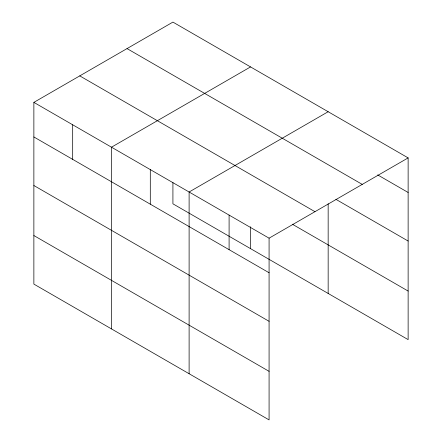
<?xml version="1.0" encoding="UTF-8"?>
<svg xmlns="http://www.w3.org/2000/svg" width="442" height="442" viewBox="0 0 442 442"><rect width="100%" height="100%" fill="white"/><g stroke="black" fill="none" stroke-linecap="round" stroke-linejoin="round"><path stroke-width="0.66" d="M269.079 321.312L269.079 238.177L33.868 102.378L33.868 284.101L269.079 419.9L269.079 321.312L33.868 185.518M172.921 182.623L172.921 203.823L408.132 339.622L408.132 157.899L172.921 22.1L33.868 102.378M250.542 66.913L111.489 147.192L111.489 328.914M328.157 111.727L189.11 192.005L189.11 373.728M269.079 238.177L408.132 157.899M377.695 174.905L408.132 192.474M127.036 48.592L362.241 184.391M335.914 199.342L408.132 241.034M79.759 75.886L314.964 211.685M292.333 224.21L408.132 291.063M33.868 136.959L269.079 272.753M33.868 235.547L269.079 371.341M328.157 203.773L328.157 293.449M250.542 226.752L250.542 248.636M229.094 215.094L229.094 249.669M150.297 169.601L150.297 204.176M72.681 124.788L72.681 159.363"/></g></svg>
